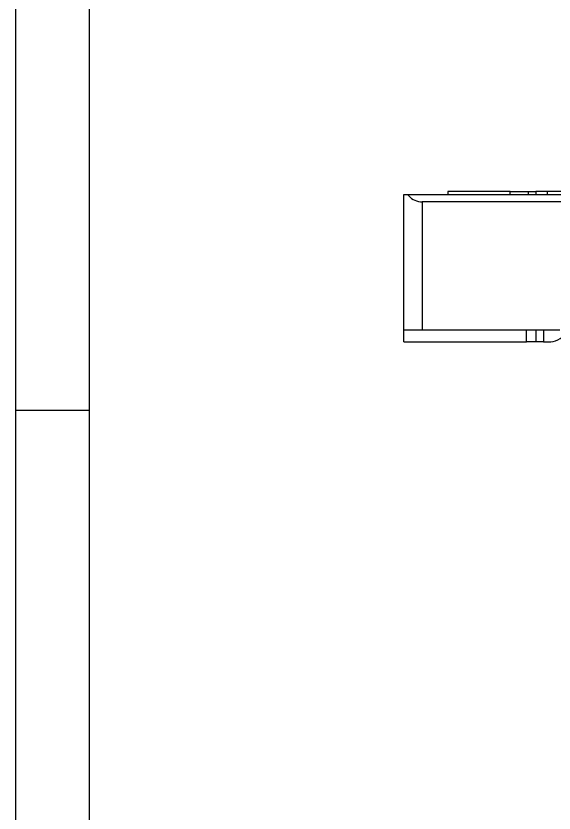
# Model space of a CAD drawing. Extents: x 0 to 420, y 0 to 297.
# Drawn here: x 0 to 36.7, y 95.7 to 150 of the extents above; entities that cross this region are included whole.
import ezdxf

# ---------------------------------------------------------------- set-up
doc = ezdxf.new("R2010")
doc.units = 0
doc.layers.add('541324033_sd', color=7, linetype='CONTINUOUS')

msp = doc.modelspace()

# ---------------------------------------------------------------- linework, layer by layer
at = {"layer": '541324033_sd', "color": 7}
for points in [[(0, 296.999764), (419.998957, 296.999764), (419.998957, 0), (0, 0)], [(4.999952, 291.999363), (414.998556, 291.999363), (414.998556, 4.999952), (4.999952, 4.999952)]]:
    msp.add_lwpolyline(points, close=True, dxfattribs=at)
for points in [[(29.430483, 138.021562), (29.430483, 137.820902)], [(33.680739, 137.820902), (33.680739, 138.021562), (29.430483, 138.021562)], [(33.680739, 138.021562), (34.930501, 138.021562)], [(34.930501, 137.820902), (34.930501, 138.021562), (35.430625, 138.021562)], [(35.430625, 138.021562), (35.430625, 137.820902)], [(36.180686, 138.021562), (35.430625, 138.021562)], [(36.180686, 138.021562), (36.180686, 137.820902)], [(37.580645, 138.021562), (36.180686, 138.021562)], [(26.430497, 137.820902), (26.680517, 137.820902)], [(26.430497, 128.571092), (26.430497, 137.820902)], [(26.680517, 137.820902), (26.762897, 137.721842), (26.855184, 137.632096), (26.956021, 137.552509), (27.064818, 137.483083), (27.179879, 137.42551), (27.300275, 137.380637), (27.42465, 137.347617), (27.551988, 137.327297), (27.680681, 137.32137)], [(26.680517, 137.820902), (128.680312, 137.820902)], [(27.680681, 137.32137), (27.680681, 128.571092)], [(127.680401, 137.32137), (27.680681, 137.32137)], [(27.680681, 128.571092), (26.430497, 128.571092)], [(26.430497, 127.770994), (26.430497, 128.571092)], [(37.055459, 128.571092), (27.680681, 128.571092)], [(34.780726, 127.770994), (34.780726, 128.571092)], [(35.430625, 128.571092), (35.430625, 127.770994)], [(35.930666, 128.571092), (35.930666, 127.770994)], [(26.430497, 127.770994), (34.780726, 127.770994)], [(35.430625, 127.770994), (34.780726, 127.770994)], [(35.930666, 127.770994), (35.430625, 127.770994)], [(35.930666, 127.770994), (36.265691, 127.770994)], [(4.999952, 123.099946), (0, 123.099946)]]:
    msp.add_lwpolyline(points, dxfattribs=at)
msp.add_open_spline([(36.265691, 127.770994), (36.72907, 127.770994), (37.167219, 127.983507), (37.454662, 128.346726)], degree=3, dxfattribs=at)

doc.saveas('drawing.dxf')
